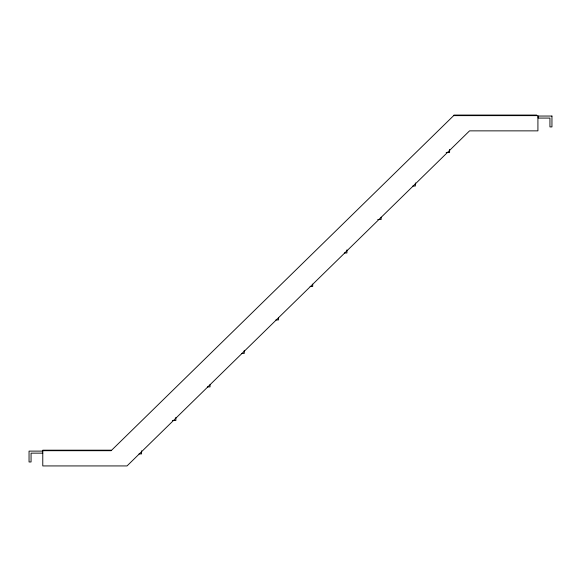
<?xml version="1.0" encoding="UTF-8"?>
<svg xmlns="http://www.w3.org/2000/svg" width="581" height="581" viewBox="0 0 581 581"><rect width="100%" height="100%" fill="white"/><g stroke="black" fill="none" stroke-linecap="round" stroke-linejoin="round"><path stroke-width="0.87" d="M453.943 115.067L536.677 115.067M446.164 152.534L449.592 152.534L449.592 149.455M412.8 186.014L415.371 186.014L415.371 182.935M377.715 219.495L381.143 219.495L381.143 217.185M344.351 252.975L346.922 252.975L346.922 249.895M310.123 286.455L312.701 286.455L312.701 284.138M275.902 319.935L278.473 319.935L278.473 317.618M241.681 353.408L244.252 353.408L244.252 350.328M207.453 386.888L210.024 386.888L210.024 384.578M172.434 420.506L175.869 420.506L175.869 417.427M42.783 450.188L111.153 450.188M42.805 451.11L29.05 451.11L29.05 461.975L31.062 461.975L31.062 453.144L42.805 453.144M138.997 453.914L141.575 453.914L141.575 450.834M453.652 115.634L111.124 450.703L42.776 450.703L42.776 465.933L127.021 465.933L469.55 130.863L537.919 130.863L537.919 115.634L453.652 115.634M551.95 116.047L538.195 116.047L538.195 118.081L549.938 118.081L549.938 126.912L551.95 126.912L551.95 116.047"/></g></svg>
